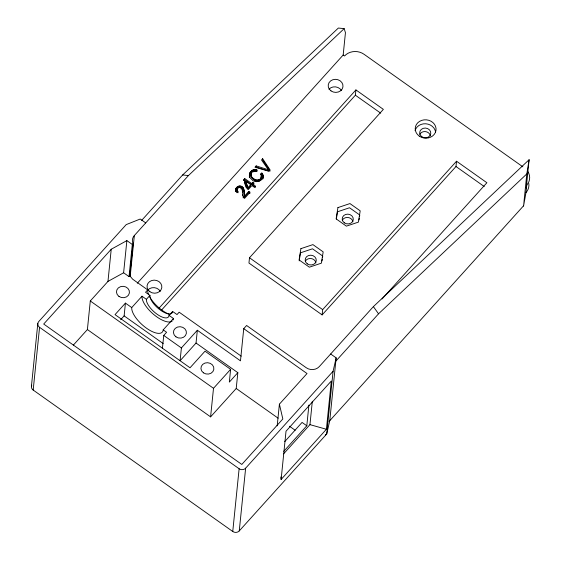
<?xml version="1.0" encoding="UTF-8"?>
<svg xmlns="http://www.w3.org/2000/svg" width="561" height="561" viewBox="0 0 561 561"><rect width="100%" height="100%" fill="white"/><g stroke="black" fill="none" stroke-linecap="round" stroke-linejoin="round"><path stroke-width="0.84" d="M197.339 330.261L196.041 343.037L180.095 360.723L181.392 347.946L197.339 330.261L240.473 360.842L243.74 328.676L246.609 325.492L306.257 367.743A9.285 8.156 5.8 0 0 319.272 366.613L373.388 306.622L529.107 159.703L526.807 173.924L523.56 206.069L525.98 192.598L526.744 185.102A13.927 12.237 5.8 0 0 527.859 171.554M244.582 197.023C244.035 193.272 245.262 185.747 239.393 185.986C236.237 186.21 233.951 190.712 237.015 192.732L238.215 191.659C235.276 190.011 238.776 185.936 241.146 187.872C244.049 190.635 241.258 195.824 244.533 198.419L250.087 192.262L248.811 191.357L244.694 195.922L244.582 197.023L248.698 192.458L248.811 191.357M261.216 178.7L261.433 175.831L260.346 174.008L261.819 173.033C267.12 179.204 255.718 185.137 251.552 179.197C246.209 175.6 251.826 167.311 257.268 170.067L256.503 171.512C241.195 170.761 261.012 190.263 261.096 176.329M262.814 179.036L263.039 176.603L261.707 174.134L261.819 173.033M31.437 386.22L37.811 323.487M330.66 353.984L336.151 357.869L329.777 420.603L326.719 433.969L239.259 530.916A4.642 4.081 5.8 0 1 232.752 531.484L33.183 390.049L39.558 327.315A4.642 4.081 5.8 0 1 38.744 321.565L126.204 224.61L140.236 219.028L145.727 222.913M73.316 345.155L87.397 329.552L90.293 300.976L107.964 281.412L123.609 272.786L126.877 240.613L132.298 244.449L129.03 276.622L123.609 272.786M107.964 281.412L111.232 249.238L126.877 240.613M120.664 319.728L124.128 315.885L125.426 303.108L131.737 307.582A19.958 8.008 42.1 0 0 146.505 328.206A19.958 8.008 42.1 0 0 163.202 329.875L166.589 332.273L163.742 335.436L162.438 348.213M129.03 276.622L129.787 275.781L133.055 243.607A9.285 8.156 5.8 0 1 134.331 235.543L188.447 175.558L344.174 28.632L345.443 32.699L343.178 55.013L137.298 283.235M130.18 276.454L134.331 235.543M235.55 189.506L235.396 191.28L235.746 188.833M235.634 189.934L236.104 188.159M235.992 189.26L236.623 187.493M236.511 188.601L237.247 186.897M238.102 192.76L236.966 191.126L237.17 189.141M237.086 191.567L237.198 190.467M237.31 191.988L237.422 190.887M237.135 187.998L237.808 187.549L237.92 186.448M237.808 187.549L238.523 187.248L238.635 186.147M238.523 187.248L239.281 187.086L239.393 185.986M239.281 187.086L240.045 187.065L240.157 185.964M244.301 196.034C243.986 192.998 244.596 188.237 240.774 187.185L240.886 186.084M241.034 188.973L241.146 187.872M241.468 187.437L241.581 186.329M242.121 187.816L242.233 186.715M242.261 189.534L242.436 192.121L242.548 191.02M242.717 188.328L242.829 187.227M244.736 178.573L243.895 179.513L243.783 180.614L244.624 179.681L244.736 178.573L251.735 183.531L251.623 184.632L244.624 179.681M243.194 188.952L243.299 187.851M242.675 195.789L242.787 194.688M243.558 189.709L243.67 188.608M243.825 190.642L243.937 189.541M243.172 197.914L243.285 196.813M244.007 191.932L244.119 190.831M244.133 193.748L244.245 192.647M245.837 181.231L245.725 182.332L247.955 188.692L250.592 185.775L250.697 184.674L245.837 181.231L248.067 187.591L247.955 188.692M249.308 175.341L249.61 173.51M249.589 176.442L249.477 177.542L249.294 176.813M249.498 174.611L249.904 172.809M249.792 173.917L250.304 172.15M125.426 303.108L115.033 314.63L190.032 367.785L205.01 351.179L230.62 369.334L229.33 382.097L237.836 372.672L196.041 343.037M250.192 173.251L250.809 171.519M251.069 174.057L250.872 175.726M250.697 172.62L251.461 170.881M251.153 174.597L251.265 173.496M251.019 176.834L250.984 174.625M251.349 171.982L252.064 171.477L252.177 170.376M251.559 177.872L251.125 175.733M252.064 171.477L252.822 171.098L252.934 169.997M252.38 178.819L252.492 177.718L251.672 176.771M252.822 171.098L253.642 170.853L253.754 169.752M251.623 184.632L252.752 183.377L252.864 182.276L254.084 183.138L252.948 184.394L252.836 185.495L254.771 186.869M253.369 179.632L253.481 178.531L252.492 177.718M253.642 170.853L254.491 170.733L254.603 169.632M254.491 170.733L255.36 170.747L255.472 169.646M254.736 180.46L254.848 179.359L253.481 178.531M256.174 165.902L256.061 167.003L268.291 170.902L268.403 169.801L261.517 159.976L262.653 158.721L270.157 170.011L269.014 171.28L254.967 167.234L256.174 165.902L268.403 169.801M257.155 171.168L256.251 170.888L256.363 169.787M255.416 187.325L255.528 186.224L252.948 184.394M256.082 180.993L256.195 179.892L254.848 179.359M159.156 308.038L355.919 89.921L383.359 109.367L249.491 257.758L248.958 263.046L322.126 314.903L455.988 166.512L456.528 161.217L486.892 182.739L382.069 298.943M257.38 181.182L257.492 180.081L259.771 179.408L261.328 177.599M257.997 181.14L258.109 180.039M258.586 181L258.698 179.899M259.659 180.509L259.771 179.408M260.521 179.779L260.634 178.679M262.653 158.721L262.541 159.822L270.044 171.112M260.928 179.254L261.04 178.153M261.321 176.932L261.433 175.831M261.377 178.132L261.524 176.435M262.324 174.955L262.436 173.847M262.772 175.775L262.885 174.674M263.039 176.603L263.151 175.495M263.06 178.244L263.249 176.329M232.752 531.484L239.126 468.751L39.558 327.315M239.259 530.916L245.634 468.183L333.094 371.235L336.151 357.869M277.19 425.862L279.399 404.165L307.021 373.535L243.74 328.676M281.117 479.466L286.019 431.206L331.306 381.01L326.404 429.263L281.117 479.466L280.837 476.913M283.747 451.346L306.804 425.785L308.908 405.063M283.593 453.863L309.953 424.642L312.33 401.262M322.126 314.903L322.666 309.616L456.528 161.217M161.54 310.086L355.379 95.209L355.919 89.921M333.094 371.235L326.719 433.969L325.296 434.985M529.107 159.703L526.218 188.18L526.744 185.102M87.397 329.552L210.592 416.865L213.503 388.303L230.62 369.334M210.592 416.865L236.216 388.485L237.836 372.672M299.195 260.886L300.472 252.829L312.505 248.804L322.743 256.061L322.491 257.674M321.979 260.9L322.238 259.287M336.355 219.035L337.498 211.785L349.531 207.759L359.769 215.017L359.517 216.63M359.005 219.856L359.264 218.243M237.584 189.401L236.966 191.126M111.232 249.238L43.702 324.041L241.812 464.445L282.835 418.969L279.399 404.165M141.66 220.382L182.627 174.969L338.346 28.05L344.174 28.632M132.298 244.449L133.055 243.607M131.737 307.582L141.996 296.215L146.386 299.322A14.39 5.771 42.1 0 0 157.031 314.195A14.39 5.771 42.1 0 0 169.064 315.401L173.454 318.508A19.958 8.008 42.1 0 1 173.047 319.987M129.787 275.781L132.684 279.217L147.69 289.897L145.551 292.267L149.941 295.381A14.39 5.771 42.1 0 0 160.593 310.247A14.39 5.771 42.1 0 0 172.627 311.453L177.017 314.567L179.155 312.197L241.202 356.144M146.386 299.322L149.941 295.381M248.067 187.591L250.697 184.674M251.735 183.531L252.864 182.276M255.528 186.224L254.498 187.367L251.917 185.537L248.271 189.576L247.057 188.713L243.895 179.513M169.064 315.401L172.627 311.453M163.202 329.875L173.454 318.508M335.815 361.179L378.535 313.816L526.807 173.924M284.764 441.591L302.056 422.426L306.804 425.785M523.574 205.775L329.083 421.458M260.725 174.787L261.707 174.134M182.627 174.969L188.447 175.558M256.195 179.892L257.492 180.081M240.045 187.065L240.774 187.185M255.36 170.747L256.251 170.888M309.953 424.642L326.404 429.263M522.887 166.841L364.068 54.291A13.927 12.237 5.8 0 0 344.552 55.981L343.178 55.013M355.379 95.209L380.709 113.154M455.988 166.512L484.234 186.525M252.752 183.377L253.972 184.239M248.698 192.458L249.975 193.363M249.491 257.758L322.666 309.616M163.742 335.436L181.392 347.946M236.216 388.485L278.123 418.183M289.49 426.234L295.17 430.259M124.128 315.885L163.16 343.542M90.293 300.976L213.503 388.303M373.388 306.622L378.535 313.816M244.308 182.15L246.153 187.514M244.407 194.933L244.694 195.922M147.831 290.009A7.426 6.529 5.8 0 1 160.292 291.334M328.977 89.206A7.426 6.529 5.8 0 1 341.432 90.531M172.178 321.081A19.958 8.008 42.1 0 1 154.044 314.756A19.958 8.008 42.1 0 1 141.996 296.215M528.813 183.622A13.927 12.237 5.8 0 1 525.98 192.598M245.634 468.183A4.642 4.081 5.8 0 1 239.126 468.751M169.71 314.553A19.958 8.008 42.1 0 1 149.317 296.131M148.658 294.721A19.958 8.008 42.1 0 1 147.69 289.897M33.183 390.049A4.642 4.081 5.8 0 1 31.76 385.204M415.07 130.664A10.442 9.179 5.8 0 1 425.764 123.778A10.442 9.179 5.8 0 1 435.588 132.045M305.254 261.37A5.568 4.895 5.8 0 1 311.145 258.558A5.568 4.895 5.8 0 1 315.899 262.913M419.754 134.444A5.568 4.895 5.8 0 1 425.645 131.632A5.568 4.895 5.8 0 1 430.399 135.993M342.28 220.326A5.568 4.895 5.8 0 1 348.171 217.514A5.568 4.895 5.8 0 1 352.932 221.868M300.899 248.642L299.111 259.925L309.356 267.183L321.383 263.158L323.171 251.875L312.926 244.617L300.899 248.642M337.925 207.598L336.137 218.881L346.382 226.139L358.416 222.114L360.197 210.831L349.952 203.573L337.925 207.598M331.032 90.91A7.426 6.529 5.8 0 0 342.939 86.927A7.426 6.529 5.8 0 0 332.799 79.746A7.426 6.529 5.8 0 0 331.032 90.91M175.958 336.845A6.501 5.708 5.8 0 0 186.371 333.36A6.501 5.708 5.8 0 0 177.5 327.07A6.501 5.708 5.8 0 0 175.958 336.845M118.974 296.439A6.501 5.708 5.8 0 0 129.395 292.954A6.501 5.708 5.8 0 0 120.517 286.664A6.501 5.708 5.8 0 0 118.974 296.439M149.885 291.72A7.426 6.529 5.8 0 0 161.792 287.73A7.426 6.529 5.8 0 0 151.652 280.549A7.426 6.529 5.8 0 0 149.885 291.72M203.426 372.827A6.501 5.708 5.8 0 0 213.839 369.341A6.501 5.708 5.8 0 0 204.968 363.058A6.501 5.708 5.8 0 0 203.426 372.827M419.228 136.085A10.442 9.179 5.8 0 0 435.974 130.475A10.442 9.179 5.8 0 0 421.718 120.377A10.442 9.179 5.8 0 0 419.228 136.085M421.816 136.73A5.568 4.895 5.8 0 0 430.75 133.742A5.568 4.895 5.8 0 0 423.141 128.357A5.568 4.895 5.8 0 0 421.816 136.73M307.302 263.873A5.568 4.895 5.8 0 0 316.229 260.886A5.568 4.895 5.8 0 0 308.627 255.5A5.568 4.895 5.8 0 0 307.302 263.873M344.328 222.829A5.568 4.895 5.8 0 0 353.255 219.842A5.568 4.895 5.8 0 0 345.653 214.456A5.568 4.895 5.8 0 0 344.328 222.829"/></g></svg>
